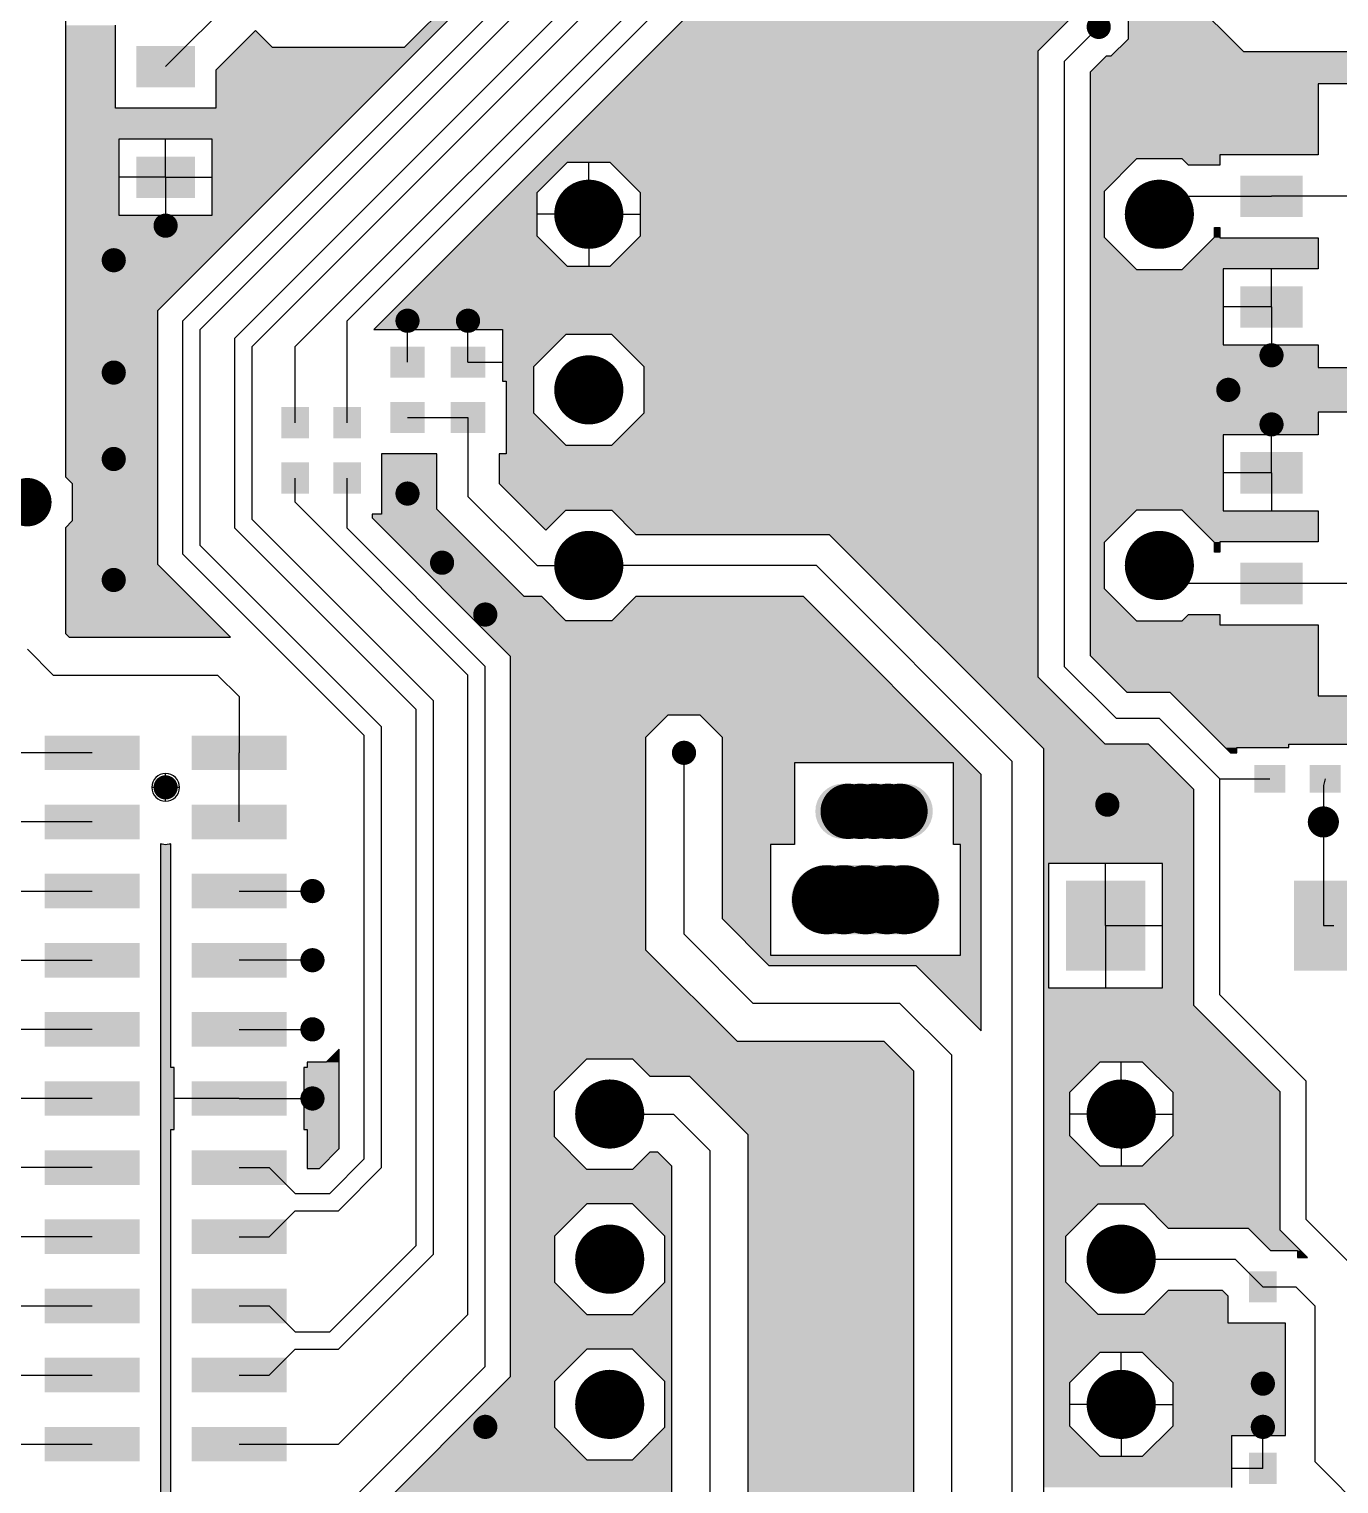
# Model space of a CAD drawing. Extents: x 295 to 953, y 10 to 290.
# Drawn here: x 736.6 to 799.1, y 157.4 to 226.8 of the extents above; entities that cross this region are included whole.
import ezdxf

# ---------------------------------------------------------------- set-up
doc = ezdxf.new("R2010")
doc.units = 0
doc.header["$LTSCALE"] = 5
doc.header["$MEASUREMENT"] = 0
doc.layers.get('0').update_dxf_attribs({"linetype": 'CONTINUOUS', "lineweight": 25})
doc.layers.add('16_COMP_GBR', color=1, linetype='CONTINUOUS')

msp = doc.modelspace()

# ---------------------------------------------------------------- linework, layer by layer
for points, const_width in [([(787.339, 226.9, 1), (787.916, 226.9, 1)], 0.577), ([(762.457, 217.957, 1), (764.107, 217.957, 1)], 1.65), ([(789.698, 217.957, 1), (791.348, 217.957, 1)], 1.65), ([(742.789, 217.413, 1), (743.366, 217.413, 1)], 0.577), ([(740.314, 215.763, 1), (740.891, 215.763, 1)], 0.577), ([(754.339, 212.875, 1), (754.916, 212.875, 1)], 0.577), ([(757.226, 212.875, 1), (757.804, 212.875, 1)], 0.577), ([(762.457, 209.575, 1), (764.107, 209.575, 1)], 1.65), ([(795.589, 211.225, 1), (796.166, 211.225, 1)], 0.577), ([(740.314, 210.4, 1), (740.891, 210.4, 1)], 0.577), ([(793.526, 209.575, 1), (794.104, 209.575, 1)], 0.577), ([(795.589, 207.925, 1), (796.166, 207.925, 1)], 0.577), ([(740.314, 206.275, 1), (740.891, 206.275, 1)], 0.577), ([(735.9, 204.213, 1), (737.055, 204.213, 1)], 1.155), ([(754.339, 204.625, 1), (754.916, 204.625, 1)], 0.577), ([(762.457, 201.193, 1), (764.107, 201.193, 1)], 1.65), ([(789.698, 201.193, 1), (791.348, 201.193, 1)], 1.65), ([(755.989, 201.325, 1), (756.566, 201.325, 1)], 0.577), ([(740.314, 200.5, 1), (740.891, 200.5, 1)], 0.577), ([(758.051, 198.85, 1), (758.629, 198.85, 1)], 0.577), ([(767.539, 192.25, 1), (768.116, 192.25, 1)], 0.577), ([(742.789, 190.6, 1), (743.366, 190.6, 1)], 0.577), ([(775.005, 189.458, 1), (776.325, 189.458, 1)], 1.32), ([(775.583, 189.458, 1), (776.903, 189.458, 1)], 1.32), ([(776.243, 189.458, 1), (777.563, 189.458, 1)], 1.32), ([(776.903, 189.458, 1), (778.223, 189.458, 1)], 1.32), ([(777.48, 189.458, 1), (778.8, 189.458, 1)], 1.32), ([(787.751, 189.775, 1), (788.329, 189.775, 1)], 0.577), ([(797.981, 188.95, 1), (798.724, 188.95, 1)], 0.742), ([(773.809, 185.237, 1), (775.459, 185.237, 1)], 1.65), ([(774.634, 185.237, 1), (776.284, 185.237, 1)], 1.65), ([(775.665, 185.237, 1), (777.315, 185.237, 1)], 1.65), ([(776.696, 185.237, 1), (778.346, 185.237, 1)], 1.65), ([(777.521, 185.237, 1), (779.171, 185.237, 1)], 1.65), ([(749.801, 185.65, 1), (750.379, 185.65, 1)], 0.577), ([(749.801, 182.35, 1), (750.379, 182.35, 1)], 0.577), ([(749.801, 179.05, 1), (750.379, 179.05, 1)], 0.577), ([(763.455, 175.008, 1), (765.105, 175.008, 1)], 1.65), ([(787.875, 175.008, 1), (789.525, 175.008, 1)], 1.65), ([(749.801, 175.75, 1), (750.379, 175.75, 1)], 0.577), ([(763.455, 168.078, 1), (765.105, 168.078, 1)], 1.65), ([(787.875, 168.078, 1), (789.525, 168.078, 1)], 1.65), ([(763.455, 161.148, 1), (765.105, 161.148, 1)], 1.65), ([(787.875, 161.148, 1), (789.525, 161.148, 1)], 1.65), ([(795.176, 162.138, 1), (795.754, 162.138, 1)], 0.577), ([(758.051, 160.075, 1), (758.629, 160.075, 1)], 0.577), ([(795.176, 160.075, 1), (795.754, 160.075, 1)], 0.577)]:
    msp.add_lwpolyline(points, format="xyb", close=True, dxfattribs=dict(const_width=const_width))
for points in [[(744.48, 225.993), (744.48, 224.013), (741.675, 225.993), (741.675, 224.013)], [(744.48, 220.713), (744.48, 218.733), (741.675, 220.713), (741.675, 218.733)], [(797.363, 219.805), (797.363, 217.825), (794.393, 219.805), (794.393, 217.825)], [(797.363, 214.525), (797.363, 212.545), (794.393, 214.525), (794.393, 212.545)], [(755.453, 211.638), (755.453, 210.153), (753.803, 211.638), (753.803, 210.153)], [(758.34, 211.638), (758.34, 210.153), (756.69, 211.638), (756.69, 210.153)], [(749.925, 208.75), (749.925, 207.265), (748.605, 208.75), (748.605, 207.265)], [(752.4, 208.75), (752.4, 207.265), (751.08, 208.75), (751.08, 207.265)], [(755.453, 208.998), (755.453, 207.513), (753.803, 208.998), (753.803, 207.513)], [(758.34, 208.998), (758.34, 207.513), (756.69, 208.998), (756.69, 207.513)], [(797.363, 206.605), (797.363, 204.625), (794.393, 206.605), (794.393, 204.625)], [(749.925, 206.11), (749.925, 204.625), (748.605, 206.11), (748.605, 204.625)], [(752.4, 206.11), (752.4, 204.625), (751.08, 206.11), (751.08, 204.625)], [(797.363, 201.325), (797.363, 199.345), (794.393, 201.325), (794.393, 199.345)], [(741.84, 193.075), (741.84, 191.425), (737.303, 193.075), (737.303, 191.425)], [(748.853, 193.075), (748.853, 191.425), (744.315, 193.075), (744.315, 191.425)], [(796.538, 191.673), (796.538, 190.353), (795.053, 191.673), (795.053, 190.353)], [(799.178, 191.673), (799.178, 190.353), (797.693, 191.673), (797.693, 190.353)], [(741.84, 189.775), (741.84, 188.125), (737.303, 189.775), (737.303, 188.125)], [(748.853, 189.775), (748.853, 188.125), (744.315, 189.775), (744.315, 188.125)], [(741.84, 186.475), (741.84, 184.825), (737.303, 186.475), (737.303, 184.825)], [(748.853, 186.475), (748.853, 184.825), (744.315, 186.475), (744.315, 184.825)], [(789.855, 186.145), (789.855, 181.855), (786.06, 186.145), (786.06, 181.855)], [(800.745, 186.145), (800.745, 181.855), (796.95, 186.145), (796.95, 181.855)], [(741.84, 183.175), (741.84, 181.525), (737.303, 183.175), (737.303, 181.525)], [(748.853, 183.175), (748.853, 181.525), (744.315, 183.175), (744.315, 181.525)], [(741.84, 179.875), (741.84, 178.225), (737.303, 179.875), (737.303, 178.225)], [(748.853, 179.875), (748.853, 178.225), (744.315, 179.875), (744.315, 178.225)], [(741.84, 176.575), (741.84, 174.925), (737.303, 176.575), (737.303, 174.925)], [(748.853, 176.575), (748.853, 174.925), (744.315, 176.575), (744.315, 174.925)], [(741.84, 173.275), (741.84, 171.625), (737.303, 173.275), (737.303, 171.625)], [(748.853, 173.275), (748.853, 171.625), (744.315, 173.275), (744.315, 171.625)], [(741.84, 169.975), (741.84, 168.325), (737.303, 169.975), (737.303, 168.325)], [(748.853, 169.975), (748.853, 168.325), (744.315, 169.975), (744.315, 168.325)], [(796.125, 167.5), (796.125, 166.015), (794.805, 167.5), (794.805, 166.015)], [(741.84, 166.675), (741.84, 165.025), (737.303, 166.675), (737.303, 165.025)], [(748.853, 166.675), (748.853, 165.025), (744.315, 166.675), (744.315, 165.025)], [(796.125, 164.86), (796.125, 163.375), (794.805, 164.86), (794.805, 163.375)], [(741.84, 163.375), (741.84, 161.725), (737.303, 163.375), (737.303, 161.725)], [(748.853, 163.375), (748.853, 161.725), (744.315, 163.375), (744.315, 161.725)], [(741.84, 160.075), (741.84, 158.425), (737.303, 160.075), (737.303, 158.425)], [(748.853, 160.075), (748.853, 158.425), (744.315, 160.075), (744.315, 158.425)], [(796.125, 158.838), (796.125, 157.353), (794.805, 158.838), (794.805, 157.353)]]:
    msp.add_solid(points)
at = {"layer": '16_COMP_GBR', "color": 7}
for p, q in [((738.293, 240.173), (738.293, 205.43)), ((742.706, 213.37), (768.158, 238.821)), ((768.653, 237.625), (743.903, 212.875)), ((769.065, 236.8), (744.728, 212.463)), ((769.89, 235.563), (746.378, 212.05)), ((770.303, 234.738), (747.203, 211.638)), ((771.128, 233.5), (749.265, 211.638)), ((743.078, 225.003), (751.328, 233.253)), ((771.54, 232.675), (751.74, 212.875)), ((772.035, 231.479), (753.019, 212.463)), ((794.558, 225.704), (788.783, 231.479)), ((758.918, 230.357), (754.471, 225.91)), ((784.74, 225.763), (786.225, 227.248)), ((789.03, 227.481), (789.03, 226.319)), ((740.685, 223.023), (740.685, 226.983)), ((747.368, 226.725), (745.47, 224.828)), ((748.184, 225.91), (747.368, 226.725)), ((787.628, 226.9), (785.978, 225.25)), ((754.471, 225.91), (748.184, 225.91)), ((784.74, 195.862), (784.74, 225.763)), ((789.03, 226.319), (788.208, 225.498)), ((816.833, 225.704), (794.558, 225.704)), ((785.978, 225.25), (785.978, 196.375)), ((787.976, 225.498), (787.215, 224.737)), ((788.208, 225.498), (787.976, 225.498)), ((745.47, 224.828), (745.47, 223.023)), ((787.215, 224.737), (787.215, 196.888)), ((798.105, 224.178), (798.105, 220.795)), ((805.86, 224.178), (798.105, 224.178)), ((745.47, 223.023), (740.685, 223.023)), ((740.85, 221.538), (740.85, 217.908)), ((745.305, 221.538), (740.85, 221.538)), ((743.078, 219.723), (743.078, 221.538)), ((745.305, 217.908), (745.305, 221.538)), ((762.257, 220.432), (760.807, 218.982)), ((764.306, 220.432), (762.257, 220.432)), ((763.282, 217.957), (763.282, 220.432)), ((765.757, 218.982), (764.306, 220.432)), ((789.429, 220.597), (787.883, 219.051)), ((791.617, 220.597), (789.429, 220.597)), ((791.914, 220.3), (791.617, 220.597)), ((793.403, 220.3), (791.914, 220.3)), ((793.403, 220.795), (793.403, 220.3)), ((798.105, 220.795), (793.403, 220.795)), ((743.078, 219.723), (740.85, 219.723)), ((743.078, 219.723), (743.078, 217.908)), ((743.078, 219.723), (745.305, 219.723)), ((760.807, 218.982), (760.807, 216.932)), ((765.757, 216.932), (765.757, 218.982)), ((787.883, 219.051), (787.883, 216.863)), ((790.523, 217.957), (791.381, 218.815)), ((791.381, 218.815), (795.878, 218.815)), ((801.983, 218.815), (795.878, 218.815)), ((740.85, 217.908), (745.305, 217.908)), ((763.282, 217.957), (760.807, 217.957)), ((763.282, 217.957), (763.282, 215.482)), ((763.282, 217.957), (765.757, 217.957)), ((760.807, 216.932), (762.257, 215.482)), ((764.306, 215.482), (765.757, 216.932)), ((787.883, 216.863), (789.429, 215.317)), ((791.617, 215.317), (793.163, 216.863)), ((793.163, 217.33), (793.403, 217.33)), ((793.163, 216.863), (793.163, 217.33)), ((793.403, 217.33), (793.403, 216.835)), ((793.403, 216.835), (798.105, 216.835)), ((798.105, 216.835), (798.105, 215.35)), ((762.257, 215.482), (764.306, 215.482)), ((789.429, 215.317), (791.617, 215.317)), ((793.568, 215.35), (793.568, 211.72)), ((798.105, 215.35), (793.568, 215.35)), ((795.878, 213.535), (795.878, 215.35)), ((742.706, 201.242), (742.706, 213.37)), ((795.878, 213.535), (793.568, 213.535)), ((795.878, 213.535), (795.878, 211.225)), ((795.878, 213.535), (795.878, 211.72)), ((743.903, 201.738), (743.903, 212.875)), ((751.74, 208.008), (751.74, 212.875)), ((754.628, 210.895), (754.628, 212.875)), ((757.515, 210.895), (757.515, 212.875)), ((744.728, 202.15), (744.728, 212.463)), ((746.378, 202.975), (746.378, 212.05)), ((753.019, 212.463), (759.165, 212.463)), ((754.628, 210.895), (754.628, 212.463)), ((757.515, 210.895), (757.515, 212.463)), ((759.165, 212.463), (759.165, 209.988)), ((762.188, 212.215), (760.642, 210.669)), ((764.376, 212.215), (762.188, 212.215)), ((765.922, 210.669), (764.376, 212.215)), ((747.203, 203.388), (747.203, 211.638)), ((749.265, 208.008), (749.265, 211.638)), ((793.568, 211.72), (798.105, 211.72)), ((798.105, 211.72), (798.105, 210.648)), ((757.515, 210.895), (759.165, 210.895)), ((760.642, 210.669), (760.642, 208.481)), ((765.922, 208.481), (765.922, 210.669)), ((798.105, 210.648), (805.86, 210.648)), ((759.165, 209.988), (759.33, 209.988)), ((759.33, 209.988), (759.33, 206.523)), ((760.642, 208.481), (762.188, 206.935)), ((764.376, 206.935), (765.922, 208.481)), ((798.105, 208.503), (798.105, 207.43)), ((805.86, 208.503), (798.105, 208.503)), ((754.628, 208.255), (757.515, 208.255)), ((757.515, 208.255), (757.515, 204.493)), ((795.878, 205.615), (795.878, 207.925)), ((793.568, 207.43), (793.568, 203.8)), ((798.105, 207.43), (793.568, 207.43)), ((795.878, 205.615), (795.878, 207.43)), ((753.39, 206.523), (753.39, 203.635)), ((756.03, 206.523), (753.39, 206.523)), ((756.03, 203.878), (756.03, 206.523)), ((759, 206.523), (759, 205.108)), ((759.33, 206.523), (759, 206.523)), ((762.188, 206.935), (764.376, 206.935)), ((795.878, 205.615), (793.568, 205.615)), ((795.878, 205.615), (795.878, 203.8)), ((738.293, 205.43), (738.623, 205.102)), ((738.623, 205.102), (738.623, 203.325)), ((749.265, 204.213), (749.265, 205.368)), ((751.74, 202.975), (751.74, 205.368)), ((759, 205.108), (761.233, 202.876)), ((749.265, 204.213), (757.515, 195.963)), ((760.815, 201.193), (757.515, 204.493)), ((752.936, 203.635), (752.936, 203.47)), ((753.39, 203.635), (752.936, 203.635)), ((752.936, 203.47), (759.536, 196.87)), ((760.2, 199.708), (756.03, 203.878)), ((761.233, 202.876), (762.188, 203.833)), ((762.188, 203.833), (764.376, 203.833)), ((764.376, 203.833), (765.531, 202.678)), ((789.429, 203.833), (787.883, 202.287)), ((791.617, 203.833), (789.429, 203.833)), ((793.163, 202.287), (791.617, 203.833)), ((793.568, 203.8), (798.105, 203.8)), ((798.105, 203.8), (798.105, 202.315)), ((738.623, 203.325), (738.293, 202.995)), ((738.293, 202.995), (738.293, 197.952)), ((746.378, 202.975), (755.04, 194.313)), ((747.203, 203.388), (755.865, 194.725)), ((751.74, 202.975), (758.34, 196.375)), ((744.728, 202.15), (753.39, 193.488)), ((765.531, 202.678), (774.762, 202.678)), ((774.762, 202.678), (784.988, 192.453)), ((787.883, 202.287), (787.883, 200.099)), ((793.163, 201.82), (793.163, 202.287)), ((793.403, 202.315), (793.403, 201.82)), ((798.105, 202.315), (793.403, 202.315)), ((743.903, 201.738), (752.565, 193.075)), ((793.403, 201.82), (793.163, 201.82)), ((746.171, 197.778), (742.706, 201.242)), ((760.815, 201.193), (763.282, 201.193)), ((774.147, 201.193), (763.282, 201.193)), ((774.147, 201.193), (783.503, 191.838)), ((790.523, 201.193), (791.381, 200.335)), ((787.883, 200.099), (789.429, 198.553)), ((795.878, 200.335), (791.381, 200.335)), ((801.983, 200.335), (795.878, 200.335)), ((761.033, 199.708), (760.2, 199.708)), ((762.188, 198.553), (761.033, 199.708)), ((765.531, 199.708), (764.376, 198.553)), ((773.532, 199.708), (765.531, 199.708)), ((782.018, 191.222), (773.532, 199.708)), ((791.617, 198.553), (791.914, 198.85)), ((791.914, 198.85), (793.403, 198.85)), ((793.403, 198.85), (793.403, 198.355)), ((738.293, 197.952), (738.467, 197.778)), ((764.376, 198.553), (762.188, 198.553)), ((789.429, 198.553), (791.617, 198.553)), ((793.403, 198.355), (798.105, 198.355)), ((798.105, 198.355), (798.105, 194.973)), ((738.467, 197.778), (746.171, 197.778)), ((736.478, 197.2), (737.715, 195.963)), ((759.536, 196.87), (759.536, 162.468)), ((787.215, 196.888), (788.966, 195.138)), ((737.715, 195.963), (745.553, 195.963)), ((746.584, 194.931), (745.553, 195.963)), ((757.515, 165.438), (757.515, 195.963)), ((758.34, 162.963), (758.34, 196.375)), ((787.939, 192.662), (784.74, 195.862)), ((788.453, 193.9), (785.978, 196.375)), ((788.966, 195.138), (791.028, 195.138)), ((791.028, 195.138), (793.916, 192.25)), ((746.584, 194.931), (746.584, 192.25)), ((755.865, 168.325), (755.865, 194.725)), ((798.105, 194.973), (805.86, 194.973)), ((755.04, 168.738), (755.04, 194.313)), ((766.013, 193.002), (767.075, 194.065)), ((767.075, 194.065), (768.58, 194.065)), ((768.58, 194.065), (769.643, 193.002)), ((788.453, 193.9), (790.515, 193.9)), ((793.403, 191.013), (790.515, 193.9)), ((752.565, 172.863), (752.565, 193.075)), ((753.39, 172.45), (753.39, 193.488)), ((766.013, 182.835), (766.013, 193.002)), ((769.643, 193.002), (769.643, 184.34)), ((784.988, 192.453), (784.988, 152.358)), ((790.002, 192.662), (787.939, 192.662)), ((792.165, 190.499), (790.002, 192.662)), ((794.228, 192.498), (796.703, 192.498)), ((794.228, 192.25), (794.228, 192.498)), ((796.703, 192.662), (800.168, 192.662)), ((796.703, 192.498), (796.703, 192.662)), ((739.571, 192.25), (727.485, 192.25)), ((746.584, 188.95), (746.584, 192.25)), ((767.828, 183.588), (767.828, 192.25)), ((773.108, 191.768), (773.108, 187.878)), ((780.698, 191.768), (773.108, 191.768)), ((780.698, 187.878), (780.698, 191.768)), ((783.503, 151.743), (783.503, 191.838)), ((793.916, 192.25), (794.228, 192.25)), ((743.078, 189.94), (743.078, 191.26)), ((782.018, 178.977), (782.018, 191.222)), ((793.403, 191.013), (795.795, 191.013)), ((793.403, 180.7), (793.403, 191.013)), ((798.435, 191.013), (798.353, 190.683)), ((743.738, 190.6), (742.418, 190.6)), ((792.165, 180.187), (792.165, 190.499)), ((798.353, 190.683), (798.353, 188.95)), ((739.571, 188.95), (734.745, 188.95)), ((798.353, 188.95), (798.353, 184)), ((742.83, 187.91), (742.83, 147.09)), ((743.078, 187.861), (742.83, 187.91)), ((743.325, 187.91), (743.078, 187.861)), ((743.325, 177.235), (743.325, 187.91)), ((771.953, 187.878), (771.953, 182.598)), ((773.108, 187.878), (771.953, 187.878)), ((781.028, 187.878), (780.698, 187.878)), ((781.028, 182.598), (781.028, 187.878)), ((785.235, 186.97), (785.235, 181.03)), ((790.68, 186.97), (785.235, 186.97)), ((787.958, 184), (787.958, 186.97)), ((790.68, 181.03), (790.68, 186.97)), ((735.57, 185.65), (739.571, 185.65)), ((746.584, 185.65), (750.09, 185.65)), ((769.643, 184.34), (771.88, 182.103)), ((767.828, 183.588), (771.128, 180.288)), ((787.958, 184), (787.958, 181.03)), ((787.958, 184), (790.68, 184)), ((798.353, 184), (798.848, 184)), ((770.375, 178.472), (766.013, 182.835)), ((734.828, 182.35), (739.571, 182.35)), ((750.09, 182.35), (746.584, 182.35)), ((771.88, 182.103), (778.892, 182.103)), ((771.953, 182.598), (781.028, 182.598)), ((778.892, 182.103), (782.018, 178.977)), ((785.235, 181.03), (790.68, 181.03)), ((793.403, 180.7), (797.528, 176.575)), ((778.14, 180.288), (771.128, 180.288)), ((778.14, 180.288), (780.615, 177.813)), ((796.29, 176.062), (792.165, 180.187)), ((739.571, 179.05), (734.828, 179.05)), ((746.584, 179.05), (750.09, 179.05)), ((777.388, 178.472), (770.375, 178.472)), ((778.8, 177.06), (777.388, 178.472)), ((751.369, 178.111), (750.74, 177.482)), ((751.369, 173.357), (751.369, 178.111)), ((780.615, 150.588), (780.615, 177.813)), ((743.49, 177.235), (743.325, 177.235)), ((743.49, 174.265), (743.49, 177.235)), ((749.678, 177.235), (749.678, 174.265)), ((749.843, 177.235), (749.678, 177.235)), ((749.843, 177.482), (749.843, 177.235)), ((750.74, 177.482), (749.843, 177.482)), ((761.64, 176.101), (763.186, 177.647)), ((763.186, 177.647), (765.374, 177.647)), ((765.374, 177.647), (766.199, 176.823)), ((787.675, 177.482), (786.225, 176.032)), ((789.725, 177.482), (787.675, 177.482)), ((788.7, 175.008), (788.7, 177.482)), ((791.175, 176.032), (789.725, 177.482)), ((766.199, 176.823), (768.085, 176.823)), ((768.085, 176.823), (770.88, 174.027)), ((778.8, 149.835), (778.8, 177.06)), ((797.528, 169.975), (797.528, 176.575)), ((739.571, 175.75), (734.828, 175.75)), ((746.584, 175.75), (743.49, 175.75)), ((746.584, 175.75), (743.49, 175.75)), ((746.584, 175.75), (750.09, 175.75)), ((746.584, 175.75), (749.678, 175.75)), ((746.584, 175.75), (749.678, 175.75)), ((761.64, 173.914), (761.64, 176.101)), ((786.225, 176.032), (786.225, 173.983)), ((791.175, 173.983), (791.175, 176.032)), ((796.29, 169.462), (796.29, 176.062)), ((764.28, 175.008), (767.333, 175.008)), ((769.065, 173.275), (767.333, 175.008)), ((788.7, 175.008), (786.225, 175.008)), ((788.7, 175.008), (788.7, 172.533)), ((788.7, 175.008), (791.175, 175.008)), ((743.325, 174.265), (743.49, 174.265)), ((743.325, 150.835), (743.325, 174.265)), ((749.678, 174.265), (749.843, 174.265)), ((749.843, 174.265), (749.843, 172.409)), ((763.186, 172.368), (761.64, 173.914)), ((770.88, 174.027), (770.88, 142.677)), ((786.225, 173.983), (787.675, 172.533)), ((789.725, 172.533), (791.175, 173.983)), ((750.42, 172.409), (751.369, 173.357)), ((766.199, 173.192), (765.374, 172.368)), ((766.58, 173.192), (766.199, 173.192)), ((767.25, 172.523), (766.58, 173.192)), ((769.065, 173.275), (769.065, 141.925)), ((739.571, 172.45), (734.828, 172.45)), ((746.584, 172.45), (748.028, 172.45)), ((749.265, 171.213), (748.028, 172.45)), ((749.843, 172.409), (750.42, 172.409)), ((752.565, 172.863), (750.915, 171.213)), ((753.39, 172.45), (751.328, 170.388)), ((765.374, 172.368), (763.186, 172.368)), ((767.25, 141.173), (767.25, 172.523)), ((787.675, 172.533), (789.725, 172.533)), ((749.265, 171.213), (750.915, 171.213)), ((749.265, 170.388), (748.028, 169.15)), ((749.265, 170.388), (751.328, 170.388)), ((763.186, 170.717), (761.64, 169.171)), ((765.374, 170.717), (763.186, 170.717)), ((766.92, 169.171), (765.374, 170.717)), ((786.06, 169.171), (787.606, 170.717)), ((787.606, 170.717), (789.794, 170.717)), ((789.794, 170.717), (790.949, 169.563)), ((790.949, 169.563), (794.76, 169.563)), ((794.76, 169.563), (795.833, 168.49)), ((797.592, 168.16), (796.29, 169.462)), ((797.528, 169.975), (799.59, 167.913)), ((739.571, 169.15), (734.003, 169.15)), ((746.584, 169.15), (748.028, 169.15)), ((761.64, 169.171), (761.64, 166.984)), ((766.92, 166.984), (766.92, 169.171)), ((786.06, 166.984), (786.06, 169.171)), ((755.04, 168.738), (750.915, 164.613)), ((755.865, 168.325), (751.328, 163.787)), ((788.7, 168.078), (794.145, 168.078)), ((795.465, 166.758), (794.145, 168.078)), ((795.833, 168.49), (797.115, 168.49)), ((797.115, 168.49), (797.115, 168.16)), ((797.115, 168.16), (797.592, 168.16)), ((761.64, 166.984), (763.186, 165.438)), ((765.374, 165.438), (766.92, 166.984)), ((787.606, 165.438), (786.06, 166.984)), ((795.465, 166.758), (797.033, 166.758)), ((797.94, 165.85), (797.033, 166.758)), ((790.949, 166.592), (789.794, 165.438)), ((793.53, 166.592), (790.949, 166.592)), ((793.815, 166.307), (793.53, 166.592)), ((793.815, 165.025), (793.815, 166.307)), ((734.828, 165.85), (739.571, 165.85)), ((746.584, 165.85), (748.028, 165.85)), ((749.265, 164.613), (748.028, 165.85)), ((757.515, 165.438), (751.328, 159.25)), ((763.186, 165.438), (765.374, 165.438)), ((789.794, 165.438), (787.606, 165.438)), ((797.94, 165.85), (797.94, 158.425)), ((749.265, 164.613), (750.915, 164.613)), ((796.538, 165.025), (793.815, 165.025)), ((796.538, 159.663), (796.538, 165.025)), ((749.265, 163.787), (748.028, 162.55)), ((749.265, 163.787), (751.328, 163.787)), ((763.186, 163.787), (761.64, 162.241)), ((765.374, 163.787), (763.186, 163.787)), ((766.92, 162.241), (765.374, 163.787)), ((787.675, 163.622), (786.225, 162.172)), ((789.725, 163.622), (787.675, 163.622)), ((788.7, 161.148), (788.7, 163.622)), ((791.175, 162.172), (789.725, 163.622)), ((734.828, 162.55), (739.571, 162.55)), ((746.584, 162.55), (748.028, 162.55)), ((758.34, 162.963), (751.328, 155.95)), ((759.536, 162.468), (751.823, 154.754)), ((761.64, 162.241), (761.64, 160.054)), ((766.92, 160.054), (766.92, 162.241)), ((786.225, 162.172), (786.225, 160.123)), ((791.175, 160.123), (791.175, 162.172)), ((788.7, 161.148), (786.225, 161.148)), ((788.7, 161.148), (788.7, 158.673)), ((788.7, 161.148), (791.175, 161.148)), ((761.64, 160.054), (763.186, 158.508)), ((765.374, 158.508), (766.92, 160.054)), ((786.225, 160.123), (787.675, 158.673)), ((789.725, 158.673), (791.175, 160.123)), ((735.653, 159.25), (739.571, 159.25)), ((746.584, 159.25), (751.328, 159.25)), ((793.98, 159.663), (796.538, 159.663)), ((793.98, 157.188), (793.98, 159.663)), ((795.465, 158.095), (795.465, 159.663)), ((763.186, 158.508), (765.374, 158.508)), ((787.675, 158.673), (789.725, 158.673)), ((801.653, 154.713), (797.94, 158.425)), ((795.465, 158.095), (793.98, 158.095))]:
    msp.add_line(p, q, dxfattribs=at)
for start, end in [(0, 180), (180, 0)]:
    msp.add_arc((743.078, 190.6), 0.66, start, end, dxfattribs=at)
for points in [[(754.471, 225.91), (758.918, 230.357), (755.246, 225.91), (759.693, 230.357)], [(766.32, 225.763), (767.804, 227.248), (784.74, 225.763), (786.225, 227.248)], [(789.03, 226.319), (789.03, 227.481), (793.942, 226.319), (792.781, 227.481)], [(738.293, 223.023), (738.293, 226.982), (740.685, 223.023), (740.685, 226.982)], [(746.552, 225.91), (747.368, 226.725), (748.184, 225.91), (747.368, 226.725)], [(745.47, 224.828), (746.552, 225.91), (754.164, 224.828), (755.246, 225.91)], [(764.307, 223.75), (766.32, 225.763), (784.74, 223.75), (784.74, 225.763)], [(788.208, 225.498), (788.415, 225.704), (817.039, 225.498), (816.833, 225.704)], [(788.415, 225.704), (789.03, 226.319), (794.558, 225.704), (793.942, 226.319)], [(788.415, 225.704), (788.415, 225.704), (805.86, 225.704), (794.558, 225.704)], [(787.215, 224.737), (787.976, 225.498), (817.799, 224.737), (817.039, 225.498)], [(745.47, 223.023), (745.47, 224.828), (752.359, 223.023), (754.164, 224.828)], [(787.215, 224.178), (787.215, 224.737), (818.359, 224.178), (817.799, 224.737)], [(760.988, 220.432), (764.307, 223.75), (784.74, 220.432), (784.74, 223.75)], [(787.215, 224.177), (787.215, 224.178), (798.105, 224.177), (805.86, 224.178)], [(787.215, 220.795), (787.215, 224.177), (798.105, 220.795), (798.105, 224.177)], [(738.293, 223.022), (738.293, 223.023), (745.305, 223.022), (740.685, 223.023)], [(738.293, 221.537), (738.293, 223.022), (750.874, 221.537), (752.359, 223.022)], [(745.305, 223.022), (745.47, 223.023), (752.359, 223.022), (752.359, 223.023)], [(738.293, 217.908), (738.293, 221.537), (740.85, 217.908), (740.85, 221.537)], [(738.293, 221.537), (738.293, 221.537), (740.85, 221.537), (745.305, 221.537)], [(745.305, 217.908), (745.305, 221.537), (747.244, 217.908), (750.874, 221.537)], [(759.538, 218.982), (760.988, 220.432), (760.807, 218.982), (762.257, 220.432)], [(760.988, 220.432), (760.988, 220.432), (762.257, 220.432), (764.306, 220.432)], [(765.757, 218.982), (764.306, 220.432), (784.74, 218.982), (784.74, 220.432)], [(787.215, 220.597), (787.215, 220.795), (793.403, 220.597), (793.403, 220.795)], [(787.215, 220.795), (787.215, 220.795), (793.403, 220.795), (798.105, 220.795)], [(787.215, 219.051), (787.215, 220.597), (787.883, 219.051), (789.429, 220.597)], [(787.215, 220.597), (787.215, 220.597), (789.429, 220.597), (791.617, 220.597)], [(791.914, 220.3), (791.617, 220.597), (793.403, 220.3), (793.403, 220.597)], [(757.489, 216.932), (759.538, 218.982), (760.807, 216.932), (760.807, 218.982)], [(765.757, 216.932), (765.757, 218.982), (784.74, 216.932), (784.74, 218.982)], [(787.215, 216.863), (787.215, 219.051), (787.883, 216.863), (787.883, 219.051)], [(738.293, 213.37), (738.293, 217.908), (742.706, 213.37), (747.244, 217.908)], [(756.038, 215.482), (757.489, 216.932), (762.257, 215.482), (760.807, 216.932)], [(764.376, 215.55), (765.757, 216.932), (784.74, 215.55), (784.74, 216.932)], [(787.215, 215.317), (787.215, 216.863), (789.429, 215.317), (787.883, 216.863)], [(791.65, 215.35), (793.135, 216.835), (798.105, 215.35), (798.105, 216.835)], [(793.135, 216.835), (793.163, 216.863), (793.403, 216.835), (793.403, 216.863)], [(793.135, 216.835), (793.135, 216.835), (798.105, 216.835), (793.403, 216.835)], [(793.163, 216.863), (793.163, 217.33), (793.403, 216.863), (793.403, 217.33)], [(793.163, 217.33), (793.163, 217.33), (793.403, 217.33), (793.163, 217.33)], [(753.019, 212.463), (756.038, 215.482), (784.74, 212.463), (784.74, 215.482)], [(764.306, 215.482), (764.376, 215.55), (784.74, 215.482), (784.74, 215.55)], [(787.215, 211.72), (787.215, 215.317), (793.568, 211.72), (793.568, 215.317)], [(791.617, 215.317), (791.65, 215.35), (793.568, 215.317), (793.568, 215.35)], [(791.65, 215.35), (791.65, 215.35), (793.568, 215.35), (798.105, 215.35)], [(738.293, 205.43), (738.293, 213.37), (742.706, 205.43), (742.706, 213.37)], [(759.165, 212.215), (759.165, 212.463), (784.74, 212.215), (784.74, 212.463)], [(759.165, 210.669), (759.165, 212.215), (760.642, 210.669), (762.188, 212.215)], [(759.165, 212.215), (759.165, 212.215), (762.188, 212.215), (764.376, 212.215)], [(765.922, 210.669), (764.376, 212.215), (784.74, 210.669), (784.74, 212.215)], [(787.215, 210.648), (787.215, 211.72), (798.105, 210.648), (798.105, 211.72)], [(787.215, 211.72), (787.215, 211.72), (798.105, 211.72), (793.568, 211.72)], [(759.165, 209.988), (759.165, 210.669), (760.642, 209.988), (760.642, 210.669)], [(765.922, 208.481), (765.922, 210.669), (784.74, 208.481), (784.74, 210.669)], [(787.215, 209.905), (787.215, 210.648), (815.183, 209.905), (815.183, 210.648)], [(759.33, 208.481), (759.33, 209.988), (760.642, 208.481), (760.642, 209.988)], [(787.215, 209.245), (787.215, 209.905), (821.04, 209.245), (821.04, 209.905)], [(787.215, 209.905), (787.215, 209.905), (821.04, 209.905), (815.183, 209.905)], [(787.215, 208.503), (787.215, 209.245), (815.183, 208.503), (815.183, 209.245)], [(787.215, 209.245), (787.215, 209.245), (815.183, 209.245), (821.04, 209.245)], [(759.33, 206.935), (759.33, 208.481), (762.188, 206.935), (760.642, 208.481)], [(764.376, 206.935), (765.922, 208.481), (784.74, 206.935), (784.74, 208.481)], [(787.215, 208.502), (787.215, 208.503), (798.105, 208.502), (805.86, 208.503)], [(787.215, 207.43), (787.215, 208.502), (798.105, 207.43), (798.105, 208.502)], [(787.215, 203.833), (787.215, 207.43), (793.568, 203.833), (793.568, 207.43)], [(787.215, 207.43), (787.215, 207.43), (793.568, 207.43), (798.105, 207.43)], [(753.39, 206.522), (753.39, 206.523), (756.03, 206.522), (753.39, 206.523)], [(753.39, 203.878), (753.39, 206.522), (756.03, 203.878), (756.03, 206.522)], [(759, 205.108), (759, 206.523), (784.74, 205.108), (784.74, 206.523)], [(759.33, 206.523), (759.33, 206.935), (784.74, 206.523), (784.74, 206.935)], [(738.623, 205.102), (738.293, 205.43), (742.706, 205.102), (742.706, 205.43)], [(738.623, 203.325), (738.623, 205.102), (742.706, 203.325), (742.706, 205.102)], [(760.276, 203.833), (759, 205.108), (784.74, 203.833), (784.74, 205.108)], [(752.936, 203.47), (752.936, 203.635), (756.438, 203.47), (756.273, 203.635)], [(756.698, 199.708), (752.936, 203.47), (760.2, 199.708), (756.438, 203.47)], [(753.39, 203.635), (753.39, 203.878), (756.273, 203.635), (756.03, 203.878)], [(761.232, 202.876), (760.276, 203.833), (761.232, 202.876), (762.188, 203.833)], [(760.276, 203.833), (760.276, 203.833), (762.188, 203.833), (764.376, 203.833)], [(765.531, 202.678), (764.376, 203.833), (784.74, 202.678), (784.74, 203.833)], [(787.215, 202.287), (787.215, 203.833), (787.883, 202.287), (789.429, 203.833)], [(787.215, 203.833), (787.215, 203.833), (789.429, 203.833), (791.617, 203.833)], [(791.65, 203.8), (791.617, 203.833), (793.568, 203.8), (793.568, 203.833)], [(793.135, 202.315), (791.65, 203.8), (798.105, 202.315), (798.105, 203.8)], [(791.65, 203.8), (791.65, 203.8), (798.105, 203.8), (793.568, 203.8)], [(738.293, 202.995), (738.623, 203.325), (742.706, 202.995), (742.706, 203.325)], [(738.293, 201.242), (738.293, 202.995), (742.706, 201.242), (742.706, 202.995)], [(781.579, 195.862), (774.762, 202.678), (784.74, 195.862), (784.74, 202.678)], [(787.215, 200.099), (787.215, 202.287), (787.883, 200.099), (787.883, 202.287)], [(793.163, 202.287), (793.135, 202.315), (793.403, 202.287), (793.403, 202.315)], [(793.135, 202.315), (793.135, 202.315), (793.403, 202.315), (798.105, 202.315)], [(793.163, 201.82), (793.163, 202.287), (793.403, 201.82), (793.403, 202.287)], [(738.293, 197.952), (738.293, 201.242), (745.996, 197.952), (742.706, 201.242)], [(787.215, 198.553), (787.215, 200.099), (789.429, 198.553), (787.883, 200.099)], [(757.853, 198.553), (756.698, 199.708), (762.188, 198.553), (761.033, 199.708)], [(756.698, 199.708), (756.698, 199.708), (761.033, 199.708), (760.2, 199.708)], [(764.376, 198.553), (765.531, 199.708), (774.687, 198.553), (773.532, 199.708)], [(765.531, 199.708), (765.531, 199.708), (773.532, 199.708), (765.531, 199.708)], [(791.617, 198.553), (791.914, 198.85), (793.403, 198.553), (793.403, 198.85)], [(791.914, 198.85), (791.914, 198.85), (793.403, 198.85), (791.914, 198.85)], [(738.467, 197.778), (738.293, 197.952), (746.171, 197.778), (745.996, 197.952)], [(759.536, 196.87), (757.853, 198.553), (776.37, 196.87), (774.687, 198.553)], [(787.215, 198.355), (787.215, 198.553), (793.403, 198.355), (793.403, 198.553)], [(787.215, 196.888), (787.215, 198.355), (798.105, 196.888), (798.105, 198.355)], [(787.215, 198.355), (787.215, 198.355), (798.105, 198.355), (793.403, 198.355)], [(759.536, 194.065), (759.536, 196.87), (779.175, 194.065), (776.37, 196.87)], [(788.966, 195.138), (787.215, 196.888), (798.105, 195.138), (798.105, 196.888)], [(784.778, 192.662), (781.579, 195.862), (787.939, 192.662), (784.74, 195.862)], [(791.193, 194.973), (791.028, 195.138), (798.105, 194.973), (798.105, 195.138)], [(791.264, 194.902), (791.193, 194.973), (824.835, 194.902), (824.835, 194.973)], [(792.183, 193.983), (791.264, 194.902), (825.754, 193.983), (824.835, 194.902)], [(759.536, 193.002), (759.536, 194.065), (766.013, 193.002), (767.075, 194.065)], [(759.536, 194.065), (759.536, 194.065), (767.075, 194.065), (768.58, 194.065)], [(769.643, 193.002), (768.58, 194.065), (780.237, 193.002), (779.175, 194.065)], [(792.183, 193.982), (792.183, 193.983), (826.898, 193.982), (825.754, 193.983)], [(792.513, 193.652), (792.183, 193.982), (826.898, 193.652), (826.898, 193.982)], [(792.513, 193.652), (792.513, 193.652), (808.992, 193.652), (814.691, 193.652)], [(793.503, 192.662), (792.513, 193.652), (808.002, 192.662), (808.992, 193.652)], [(759.536, 182.835), (759.536, 193.002), (766.013, 182.835), (766.013, 193.002)], [(769.643, 192.542), (769.643, 193.002), (780.698, 192.542), (780.237, 193.002)], [(769.643, 191.768), (769.643, 192.542), (781.471, 191.768), (780.698, 192.542)], [(784.778, 192.662), (784.778, 192.662), (790.002, 192.662), (787.939, 192.662)], [(784.988, 192.453), (784.778, 192.662), (790.211, 192.453), (790.002, 192.662)], [(784.988, 191.984), (784.988, 192.453), (790.68, 191.984), (790.211, 192.453)], [(793.503, 192.662), (793.503, 192.662), (796.703, 192.662), (800.168, 192.662)], [(793.668, 192.498), (793.503, 192.662), (796.703, 192.498), (796.703, 192.662)], [(793.668, 192.497), (793.668, 192.498), (794.228, 192.497), (796.703, 192.498)], [(793.916, 192.25), (793.668, 192.497), (794.228, 192.25), (794.228, 192.497)], [(769.643, 187.878), (769.643, 191.768), (773.108, 187.878), (773.108, 191.768)], [(769.643, 191.768), (769.643, 191.768), (773.108, 191.768), (780.698, 191.768)], [(780.698, 191.222), (780.698, 191.768), (782.018, 191.222), (781.471, 191.768)], [(784.988, 190.499), (784.988, 191.984), (792.165, 190.499), (790.68, 191.984)], [(780.698, 187.878), (780.698, 191.222), (782.018, 187.878), (782.018, 191.222)], [(774.32, 190.191), (774.484, 190.392), (779.485, 190.191), (779.321, 190.392)], [(774.484, 190.392), (774.685, 190.555), (779.321, 190.392), (779.12, 190.555)], [(774.685, 190.555), (774.913, 190.678), (779.12, 190.555), (778.892, 190.678)], [(774.913, 190.678), (775.16, 190.753), (778.892, 190.678), (778.645, 190.753)], [(775.16, 190.753), (775.418, 190.778), (778.645, 190.753), (778.388, 190.778)], [(784.988, 186.97), (784.988, 190.499), (792.165, 186.97), (792.165, 190.499)], [(774.098, 189.458), (774.122, 189.716), (779.708, 189.458), (779.683, 189.716)], [(774.122, 189.716), (774.198, 189.963), (779.683, 189.716), (779.607, 189.963)], [(774.198, 189.963), (774.32, 190.191), (779.607, 189.963), (779.485, 190.191)], [(774.122, 189.201), (774.098, 189.458), (779.683, 189.201), (779.708, 189.458)], [(774.198, 188.953), (774.122, 189.201), (779.607, 188.953), (779.683, 189.201)], [(774.32, 188.726), (774.198, 188.953), (779.485, 188.726), (779.607, 188.953)], [(774.484, 188.524), (774.32, 188.726), (779.321, 188.524), (779.485, 188.726)], [(774.685, 188.361), (774.484, 188.524), (779.12, 188.361), (779.321, 188.524)], [(774.913, 188.239), (774.685, 188.361), (778.892, 188.239), (779.12, 188.361)], [(775.16, 188.163), (774.913, 188.239), (778.645, 188.163), (778.892, 188.239)], [(742.83, 187.861), (742.83, 187.91), (743.078, 187.861), (742.83, 187.91)], [(742.83, 177.235), (742.83, 187.861), (743.325, 177.235), (743.325, 187.861)], [(743.078, 187.861), (743.325, 187.91), (743.325, 187.861), (743.325, 187.91)], [(769.643, 187.877), (769.643, 187.878), (771.953, 187.877), (773.108, 187.878)], [(769.643, 184.34), (769.643, 187.877), (771.953, 184.34), (771.953, 187.877)], [(775.418, 188.138), (775.16, 188.163), (778.388, 188.138), (778.645, 188.163)], [(781.028, 182.598), (781.028, 187.878), (782.018, 182.598), (782.018, 187.878)], [(773.961, 186.762), (774.271, 186.856), (779.019, 186.762), (778.709, 186.856)], [(774.271, 186.856), (774.593, 186.888), (778.709, 186.856), (778.388, 186.888)], [(784.988, 181.03), (784.988, 186.97), (785.235, 181.03), (785.235, 186.97)], [(784.988, 186.97), (784.988, 186.97), (785.235, 186.97), (790.68, 186.97)], [(790.68, 181.03), (790.68, 186.97), (792.165, 181.03), (792.165, 186.97)], [(773.068, 185.869), (773.221, 186.155), (779.912, 185.869), (779.759, 186.155)], [(773.221, 186.155), (773.426, 186.404), (779.759, 186.155), (779.554, 186.404)], [(773.426, 186.404), (773.675, 186.609), (779.554, 186.404), (779.305, 186.609)], [(773.675, 186.609), (773.961, 186.762), (779.305, 186.609), (779.019, 186.762)], [(772.943, 185.237), (772.974, 185.559), (780.038, 185.237), (780.006, 185.559)], [(772.974, 185.559), (773.068, 185.869), (780.006, 185.559), (779.912, 185.869)], [(772.974, 184.916), (772.943, 185.237), (780.006, 184.916), (780.038, 185.237)], [(773.068, 184.606), (772.974, 184.916), (779.912, 184.606), (780.006, 184.916)], [(771.385, 182.598), (769.643, 184.34), (771.953, 182.598), (771.953, 184.34)], [(773.221, 184.32), (773.068, 184.606), (779.759, 184.32), (779.912, 184.606)], [(773.426, 184.071), (773.221, 184.32), (779.554, 184.071), (779.759, 184.32)], [(773.675, 183.866), (773.426, 184.071), (779.305, 183.866), (779.554, 184.071)], [(773.961, 183.713), (773.675, 183.866), (779.019, 183.713), (779.305, 183.866)], [(774.271, 183.619), (773.961, 183.713), (778.709, 183.619), (779.019, 183.713)], [(774.593, 183.588), (774.271, 183.619), (778.388, 183.588), (778.709, 183.619)], [(759.536, 178.472), (759.536, 182.835), (770.375, 178.472), (766.013, 182.835)], [(771.88, 182.103), (771.385, 182.598), (782.018, 182.103), (782.018, 182.598)], [(782.017, 178.977), (778.892, 182.103), (782.017, 178.977), (782.018, 182.103)], [(784.988, 180.187), (784.988, 181.03), (792.165, 180.187), (792.165, 181.03)], [(784.988, 181.03), (784.988, 181.03), (789.725, 181.03), (785.235, 181.03)], [(784.988, 177.482), (784.988, 180.187), (794.869, 177.482), (792.165, 180.187)], [(759.536, 178.472), (759.536, 178.472), (777.388, 178.472), (770.375, 178.472)], [(759.536, 177.647), (759.536, 178.472), (778.213, 177.647), (777.388, 178.472)], [(750.74, 177.482), (751.369, 178.111), (751.369, 177.482), (751.369, 178.111)], [(742.83, 174.265), (742.83, 177.235), (743.49, 174.265), (743.49, 177.235)], [(742.83, 177.235), (742.83, 177.235), (743.49, 177.235), (743.325, 177.235)], [(749.678, 174.265), (749.678, 177.235), (751.369, 174.265), (751.369, 177.235)], [(749.843, 177.235), (749.843, 177.482), (751.369, 177.235), (751.369, 177.482)], [(759.536, 177.647), (759.536, 177.647), (763.186, 177.647), (765.374, 177.647)], [(759.536, 176.101), (759.536, 177.647), (761.64, 176.101), (763.186, 177.647)], [(765.961, 177.06), (765.374, 177.647), (778.8, 177.06), (778.213, 177.647)], [(784.988, 177.482), (784.988, 177.482), (787.675, 177.482), (789.725, 177.482)], [(784.988, 176.032), (784.988, 177.482), (786.225, 176.032), (787.675, 177.482)], [(791.145, 176.062), (789.725, 177.482), (796.29, 176.062), (794.869, 177.482)], [(766.199, 176.823), (765.961, 177.06), (778.8, 176.823), (778.8, 177.06)], [(770.88, 174.027), (768.085, 176.823), (778.8, 174.027), (778.8, 176.823)], [(759.536, 173.914), (759.536, 176.101), (761.64, 173.914), (761.64, 176.101)], [(784.988, 173.983), (784.988, 176.032), (786.225, 173.983), (786.225, 176.032)], [(791.175, 176.032), (791.145, 176.062), (796.29, 176.032), (796.29, 176.062)], [(791.175, 173.983), (791.175, 176.032), (796.29, 173.983), (796.29, 176.032)], [(742.83, 150.835), (742.83, 174.265), (743.325, 150.835), (743.325, 174.265)], [(742.83, 174.265), (742.83, 174.265), (743.325, 174.265), (743.49, 174.265)], [(749.843, 173.357), (749.843, 174.265), (751.369, 173.357), (751.369, 174.265)], [(759.536, 172.368), (759.536, 173.914), (763.186, 172.368), (761.64, 173.914)], [(770.88, 149.835), (770.88, 174.027), (778.8, 149.835), (778.8, 174.027)], [(784.988, 172.533), (784.988, 173.983), (787.675, 172.533), (786.225, 173.983)], [(789.725, 172.533), (791.175, 173.983), (796.29, 172.533), (796.29, 173.983)], [(749.843, 172.409), (749.843, 173.357), (750.42, 172.409), (751.369, 173.357)], [(765.529, 172.523), (766.199, 173.192), (767.25, 172.523), (766.58, 173.192)], [(766.199, 173.192), (766.199, 173.192), (766.58, 173.192), (766.199, 173.192)], [(759.536, 170.718), (759.536, 172.368), (767.25, 170.718), (767.25, 172.368)], [(765.374, 172.368), (765.529, 172.523), (767.25, 172.368), (767.25, 172.523)], [(784.988, 170.717), (784.988, 172.533), (796.29, 170.717), (796.29, 172.533)], [(759.536, 170.717), (759.536, 170.718), (763.186, 170.717), (765.374, 170.718)], [(759.536, 169.171), (759.536, 170.717), (761.64, 169.171), (763.186, 170.717)], [(766.92, 169.171), (765.374, 170.718), (767.25, 169.171), (767.25, 170.718)], [(784.988, 170.717), (784.988, 170.717), (787.606, 170.717), (789.794, 170.717)], [(784.988, 169.171), (784.988, 170.717), (786.06, 169.171), (787.606, 170.717)], [(790.949, 169.563), (789.794, 170.717), (796.29, 169.563), (796.29, 170.717)], [(794.861, 169.462), (794.76, 169.563), (796.29, 169.462), (796.29, 169.563)], [(795.833, 168.49), (794.861, 169.462), (797.262, 168.49), (796.29, 169.462)], [(759.536, 166.984), (759.536, 169.171), (761.64, 166.984), (761.64, 169.171)], [(766.92, 166.984), (766.92, 169.171), (767.25, 166.984), (767.25, 169.171)], [(784.988, 166.984), (784.988, 169.171), (786.06, 166.984), (786.06, 169.171)], [(797.115, 168.16), (797.115, 168.49), (797.592, 168.16), (797.262, 168.49)], [(797.592, 168.16), (797.592, 168.16), (797.592, 168.16), (797.115, 168.16)], [(759.536, 165.438), (759.536, 166.984), (763.186, 165.438), (761.64, 166.984)], [(765.374, 165.438), (766.92, 166.984), (767.25, 165.438), (767.25, 166.984)], [(784.988, 165.438), (784.988, 166.984), (787.606, 165.438), (786.06, 166.984)], [(789.794, 165.438), (790.664, 166.307), (793.815, 165.438), (793.815, 166.307)], [(790.664, 166.307), (790.949, 166.592), (793.815, 166.307), (793.53, 166.592)], [(790.949, 166.592), (790.949, 166.592), (793.53, 166.592), (790.949, 166.592)], [(759.536, 163.788), (759.536, 165.438), (767.25, 163.788), (767.25, 165.438)], [(759.536, 165.438), (759.536, 165.438), (765.374, 165.438), (763.186, 165.438)], [(784.988, 165.437), (784.988, 165.438), (789.725, 165.437), (787.606, 165.438)], [(784.988, 165.025), (784.988, 165.437), (793.815, 165.025), (793.815, 165.437)], [(789.725, 165.437), (789.794, 165.438), (793.815, 165.437), (793.815, 165.438)], [(784.988, 163.622), (784.988, 165.025), (796.538, 163.622), (796.538, 165.025)], [(784.988, 165.025), (784.988, 165.025), (796.538, 165.025), (793.815, 165.025)], [(759.536, 163.787), (759.536, 163.788), (763.186, 163.787), (765.374, 163.788)], [(759.536, 162.468), (759.536, 163.787), (761.866, 162.468), (763.186, 163.787)], [(766.92, 162.241), (765.374, 163.788), (767.25, 162.241), (767.25, 163.788)], [(784.988, 163.622), (784.988, 163.622), (787.675, 163.622), (789.725, 163.622)], [(784.988, 162.172), (784.988, 163.622), (786.225, 162.172), (787.675, 163.622)], [(791.175, 162.172), (789.725, 163.622), (796.538, 162.172), (796.538, 163.622)], [(757.122, 160.054), (759.31, 162.241), (761.64, 160.054), (761.64, 162.241)], [(759.31, 162.241), (759.536, 162.468), (761.64, 162.241), (761.866, 162.468)], [(766.92, 160.054), (766.92, 162.241), (767.25, 160.054), (767.25, 162.241)], [(784.988, 160.123), (784.988, 162.172), (786.225, 160.123), (786.225, 162.172)], [(791.175, 160.123), (791.175, 162.172), (796.538, 160.123), (796.538, 162.172)], [(755.576, 158.508), (757.122, 160.054), (763.186, 158.508), (761.64, 160.054)], [(765.374, 158.508), (766.92, 160.054), (767.25, 158.508), (767.25, 160.054)], [(784.988, 158.673), (784.988, 160.123), (787.675, 158.673), (786.225, 160.123)], [(790.715, 159.663), (791.175, 160.123), (796.538, 159.663), (796.538, 160.123)], [(789.725, 158.673), (790.715, 159.662), (793.98, 158.673), (793.98, 159.662)], [(790.715, 159.662), (790.715, 159.663), (793.98, 159.662), (796.538, 159.663)], [(753.926, 156.858), (755.576, 158.508), (767.25, 156.858), (767.25, 158.508)], [(784.988, 157.188), (784.988, 158.673), (793.98, 157.188), (793.98, 158.673)]]:
    msp.add_solid(points, dxfattribs=at)

doc.saveas('drawing.dxf')
